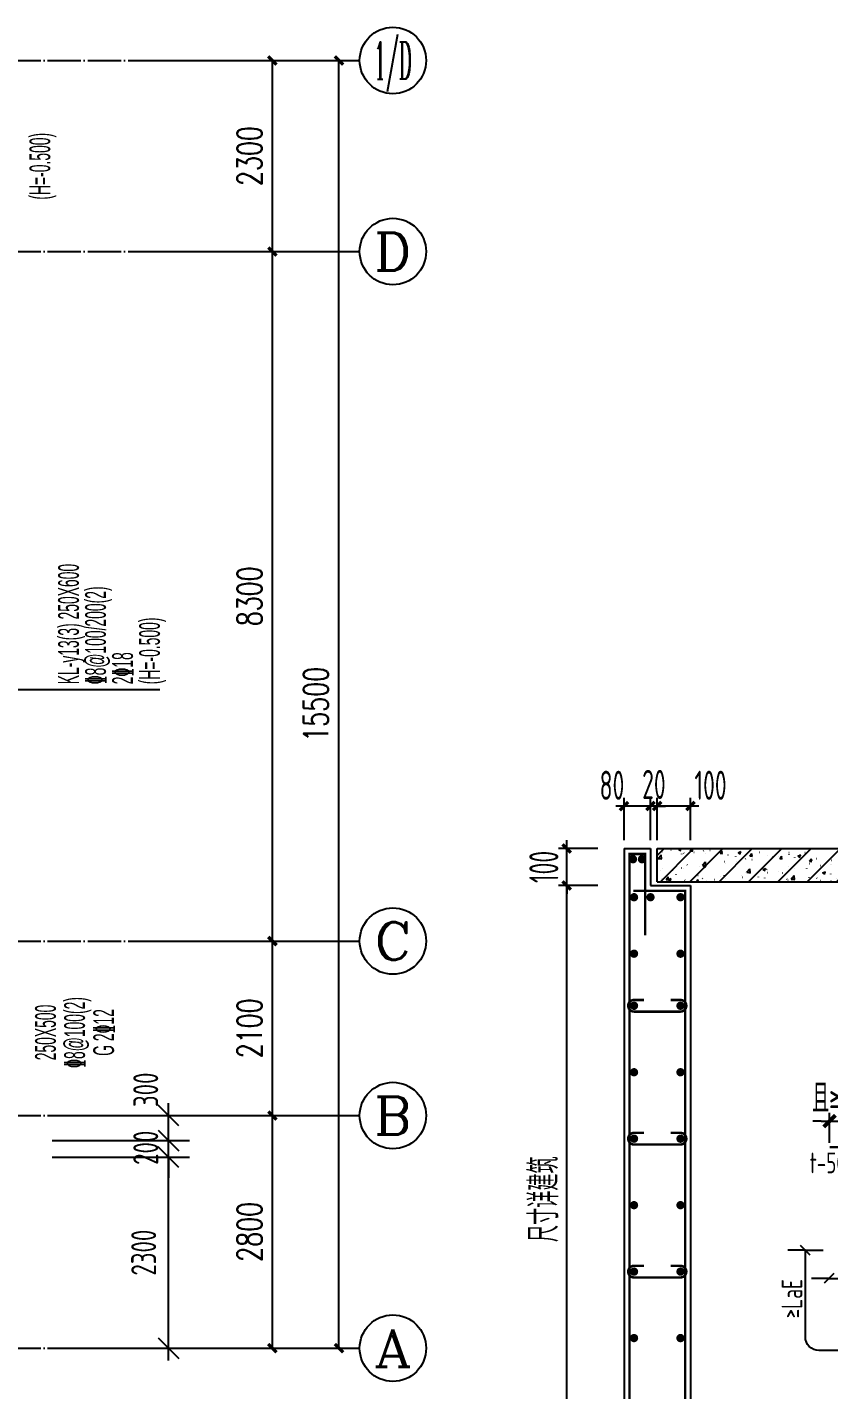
# Model space of a CAD drawing. Extents: x -441005 to 725361, y -182459 to 319313.
# Drawn here: x 347348 to 356997, y -163800 to -147400 of the extents above; entities that cross this region are included whole.
import ezdxf
from ezdxf.enums import TextEntityAlignment as Align

# ---------------------------------------------------------------- set-up
doc = ezdxf.new("R2010")
doc.units = 0
doc.header["$LTSCALE"] = 100
doc.linetypes.add('DOTE', pattern=[2.42, 2, -0.2, 0.02, -0.2])
doc.layers.get('0').update_dxf_attribs({"linetype": 'CONTINUOUS'})
doc.layers.get('Defpoints').update_dxf_attribs({"linetype": 'CONTINUOUS'})
for name, color, linetype in [('AXIS', 3, 'CONTINUOUS'), ('AXIS_TEXT', 7, 'CONTINUOUS'), ('BEAM_CON', 4, 'CONTINUOUS'), ('B板细部尺寸标注', 9, 'CONTINUOUS'), ('DIM', 3, 'CONTINUOUS'), ('DOTE', 8, 'DOTE'), ('D大样&索引', 7, 'CONTINUOUS'), ('REIN', 1, 'CONTINUOUS'), ('梁平法2', 8, 'CONTINUOUS')]:
    doc.layers.add(name, color=color, linetype=linetype)
doc.styles.add('_TCH_AXIS', font='COMPLEX', dxfattribs={"bigfont": 'GBCBIG'})
doc.styles.add('_TCH_DIM_T3', font='simplex_.ttf', dxfattribs={"width": 0.705882, "bigfont": 'GBCBIG'})
doc.styles.add('COMPLEX', font='COMPLEX')
doc.styles.add('DIM_FONT', font='tssdeng.shx', dxfattribs={"width": 0.7, "bigfont": '1.shx'})
doc.styles.get("Standard").update_dxf_attribs({"font": 'tssdeng.shx', "bigfont": '1.shx'})
doc.styles.add('TSSD_Dimension', font='tssdeng.shx', dxfattribs={"width": 0.62, "bigfont": '1.shx'})
doc.styles.add('梁平法', font='xxxxx.shx', dxfattribs={"bigfont": 'dxfs.shx'})
doc.dimstyles.new('_TCH_ARCH&&100', dxfattribs={"dimtxt": 297.5, "dimasz": 100, "dimexe": 250, "dimexo": 300, "dimgap": 126.25, "dimtad": 1, "dimdec": 0, "dimzin": 0, "dimdsep": 46, "dimtxsty": '_TCH_DIM_T3', "dimblk": 'ARCHTICK', "dimcen": 0.09, "dimclrt": 7, "dimazin": 2, "dimtfac": 1, "dimtdec": 0, "dimtix": 1, "dimtmove": 2, "dimatfit": 3, "dimfxl": 0, "dimtolj": 1, "dimtzin": 0, "dimarcsym": 0})
doc.dimstyles.new('normal', dxfattribs={"dimtxt": 300, "dimasz": 1, "dimexe": 250, "dimexo": 300, "dimgap": 150, "dimtad": 1, "dimdec": 0, "dimzin": 0, "dimdsep": 46, "dimtxsty": 'DIM_FONT', "dimblk": '_DIMX', "dimblk1": '_DIMX', "dimblk2": '_DIMX', "dimcen": 0.09, "dimclrt": 7, "dimadec": 0, "dimazin": 0, "dimtfac": 1, "dimtdec": 0, "dimtix": 1, "dimtmove": 2, "dimatfit": 3, "dimldrblk": '_DIMX', "dimfxl": 0, "dimtolj": 1, "dimtzin": 0, "dimarcsym": 0})
doc.dimstyles.new('TSSD_25_100', dxfattribs={"dimtxt": 350, "dimasz": 100, "dimexe": 100, "dimexo": 50, "dimgap": 100, "dimtad": 1, "dimdec": 0, "dimlfac": 0.25, "dimzin": 0, "dimdsep": 46, "dimtxsty": 'TSSD_Dimension', "dimblk": 'ARCHTICK', "dimcen": 0, "dimdle": 100, "dimclrt": 7, "dimadec": 0, "dimazin": 0, "dimtfac": 1, "dimtdec": 0, "dimtix": 1, "dimtmove": 2, "dimatfit": 3, "dimfxl": 0, "dimtolj": 1, "dimtzin": 0, "dimarcsym": 0})
doc.dimstyles.new('TSSD_50_100', dxfattribs={"dimtxt": 350, "dimasz": 100, "dimexe": 100, "dimexo": 50, "dimgap": 100, "dimtad": 1, "dimdec": 0, "dimlfac": 0.5, "dimzin": 0, "dimdsep": 46, "dimtxsty": 'TSSD_Dimension', "dimblk": '_tsdbk', "dimcen": 0, "dimdle": 100, "dimclrt": 7, "dimadec": 0, "dimazin": 0, "dimtfac": 1, "dimtdec": 0, "dimtix": 1, "dimtmove": 2, "dimatfit": 3, "dimfxl": 0, "dimtolj": 1, "dimtzin": 0, "dimarcsym": 0})

# ---------------------------------------------------------------- blocks, each defined once
blk = doc.blocks.new('_OBLIQUE')
at = {"color": 0, "linetype": 'ByBlock'}
blk.add_line((-0.5, -0.5), (0.5, 0.5), dxfattribs=at)
blk = doc.blocks.new('*D2769')
at = {"layer": 'B板细部尺寸标注', "color": 0, "lineweight": -2}
for p, q in [((349050, -160800), (349050, -160550)), ((347650, -160800), (349300, -160800)), ((349050, -161000), (349050, -160800)), ((347650, -161000), (349300, -161000)), ((349050, -161000), (349050, -161250))]:
    blk.add_line(p, q, dxfattribs=at)
at = {"layer": 'Defpoints', "color": 0}
for p in [(347350, -160800), (349050, -160800), (347350, -161000)]:
    blk.add_point(p, dxfattribs=at)
at = {"layer": 'B板细部尺寸标注', "color": 0, "lineweight": -2, "xscale": 250, "yscale": 250, "zscale": 250}
for p, rotation in [((349050, -160800), 270), ((349050, -161000), 90)]:
    blk.add_blockref('_OBLIQUE', p, dxfattribs=dict(at, rotation=rotation))
at = {"layer": 'B板细部尺寸标注', "color": 7, "insert": (348775, -160888), "char_height": 300, "attachment_point": 5, "rotation": 90, "style": 'DIM_FONT'}
blk.add_mtext('\\A1;200', dxfattribs=at)
blk = doc.blocks.new('_DIMX')
blk.add_line((-150, 0), (150, 0))
at = {"const_width": 50}
blk.add_lwpolyline([(-70, -70), (70, 70)], dxfattribs=at)
blk = doc.blocks.new('*D2770')
at = {"layer": 'B板细部尺寸标注', "color": 0, "lineweight": -2}
for p, q in [((349050, -163450), (349050, -160850)), ((347650, -161000), (349300, -161000)), ((347650, -163300), (349300, -163300))]:
    blk.add_line(p, q, dxfattribs=at)
at = {"layer": 'Defpoints', "color": 0}
for p in [(347350, -161000), (349050, -161000), (347350, -163300)]:
    blk.add_point(p, dxfattribs=at)
at = {"layer": 'B板细部尺寸标注', "color": 0, "lineweight": -2, "xscale": 250, "yscale": 250, "zscale": 250}
for p, rotation in [((349050, -161000), 90), ((349050, -163300), 270)]:
    blk.add_blockref('_OBLIQUE', p, dxfattribs=dict(at, rotation=rotation))
at = {"layer": 'B板细部尺寸标注', "color": 7, "insert": (348750, -162150), "char_height": 300, "attachment_point": 5, "rotation": 90, "style": 'DIM_FONT'}
blk.add_mtext('\\A1;2300', dxfattribs=at)
blk = doc.blocks.new('_AXISO')
blk.add_circle((0, 0), 0.5)
at = {"layer": 'AXIS_TEXT', "style": 'COMPLEX', "width": 1.041667}
blk.add_attdef('A', text='', height=0.56, dxfattribs=at).set_placement((-0.25, -0.28), (0.25, -0.28), align=Align.FIT)
blk = doc.blocks.new('_ArchTick')
at = {"color": 0, "linetype": 'ByBlock', "const_width": 0.4}
blk.add_lwpolyline([(-0.5, -0.5), (0.5, 0.5)], dxfattribs=at)
blk = doc.blocks.new('*D2792')
at = {"layer": 'AXIS', "color": 0, "lineweight": -2}
for p, q in [((348800, -147800), (351350, -147800)), ((351100, -163300), (351100, -147800)), ((348800, -163300), (351350, -163300))]:
    blk.add_line(p, q, dxfattribs=at)
at = {"layer": 'Defpoints', "color": 0}
for p in [(348800, -147800), (351100, -147800), (348800, -163300)]:
    blk.add_point(p, dxfattribs=at)
at = {"layer": 'AXIS', "color": 0, "lineweight": -2, "xscale": 100, "yscale": 100, "zscale": 100}
for p, rotation in [((351100, -147800), 90), ((351100, -163300), 270)]:
    blk.add_blockref('_ArchTick', p, dxfattribs=dict(at, rotation=rotation))
at = {"layer": 'AXIS', "color": 7, "insert": (350824, -155550), "char_height": 297.5, "attachment_point": 5, "rotation": 90, "style": '_TCH_DIM_T3'}
blk.add_mtext('\\A1;15500', dxfattribs=at)
blk = doc.blocks.new('*D2793')
at = {"layer": 'AXIS', "color": 0, "lineweight": -2}
for p, q in [((348800, -160500), (350550, -160500)), ((350300, -163300), (350300, -160500)), ((348800, -163300), (350550, -163300))]:
    blk.add_line(p, q, dxfattribs=at)
at = {"layer": 'Defpoints', "color": 0}
for p in [(348800, -160500), (350300, -160500), (348800, -163300)]:
    blk.add_point(p, dxfattribs=at)
at = {"layer": 'AXIS', "color": 0, "lineweight": -2, "xscale": 100, "yscale": 100, "zscale": 100}
for p, rotation in [((350300, -160500), 90), ((350300, -163300), 270)]:
    blk.add_blockref('_ArchTick', p, dxfattribs=dict(at, rotation=rotation))
at = {"layer": 'AXIS', "color": 7, "insert": (350024, -161900), "char_height": 297.5, "attachment_point": 5, "rotation": 90, "style": '_TCH_DIM_T3'}
blk.add_mtext('\\A1;2800', dxfattribs=at)
blk = doc.blocks.new('*D2794')
at = {"layer": 'AXIS', "color": 0, "lineweight": -2}
for p, q in [((348800, -158400), (350550, -158400)), ((350300, -160500), (350300, -158400)), ((348800, -160500), (350550, -160500))]:
    blk.add_line(p, q, dxfattribs=at)
at = {"layer": 'Defpoints', "color": 0}
for p in [(348800, -158400), (350300, -158400), (348800, -160500)]:
    blk.add_point(p, dxfattribs=at)
at = {"layer": 'AXIS', "color": 0, "lineweight": -2, "xscale": 100, "yscale": 100, "zscale": 100}
for p, rotation in [((350300, -158400), 90), ((350300, -160500), 270)]:
    blk.add_blockref('_ArchTick', p, dxfattribs=dict(at, rotation=rotation))
at = {"layer": 'AXIS', "color": 7, "insert": (350024, -159450), "char_height": 297.5, "attachment_point": 5, "rotation": 90, "style": '_TCH_DIM_T3'}
blk.add_mtext('\\A1;2100', dxfattribs=at)
blk = doc.blocks.new('*D2795')
at = {"layer": 'AXIS', "color": 0, "lineweight": -2}
for p, q in [((348800, -150100), (350550, -150100)), ((350300, -158400), (350300, -150100)), ((348800, -158400), (350550, -158400))]:
    blk.add_line(p, q, dxfattribs=at)
at = {"layer": 'Defpoints', "color": 0}
for p in [(348800, -150100), (350300, -150100), (348800, -158400)]:
    blk.add_point(p, dxfattribs=at)
at = {"layer": 'AXIS', "color": 0, "lineweight": -2, "xscale": 100, "yscale": 100, "zscale": 100}
for p, rotation in [((350300, -150100), 90), ((350300, -158400), 270)]:
    blk.add_blockref('_ArchTick', p, dxfattribs=dict(at, rotation=rotation))
at = {"layer": 'AXIS', "color": 7, "insert": (350024, -154250), "char_height": 297.5, "attachment_point": 5, "rotation": 90, "style": '_TCH_DIM_T3'}
blk.add_mtext('\\A1;8300', dxfattribs=at)
blk = doc.blocks.new('*D2797')
at = {"layer": 'AXIS', "color": 0, "lineweight": -2}
for p, q in [((348800, -147800), (350550, -147800)), ((350300, -150100), (350300, -147800)), ((348800, -150100), (350550, -150100))]:
    blk.add_line(p, q, dxfattribs=at)
at = {"layer": 'Defpoints', "color": 0}
for p in [(348800, -147800), (350300, -147800), (348800, -150100)]:
    blk.add_point(p, dxfattribs=at)
at = {"layer": 'AXIS', "color": 0, "lineweight": -2, "xscale": 100, "yscale": 100, "zscale": 100}
for p, rotation in [((350300, -147800), 90), ((350300, -150100), 270)]:
    blk.add_blockref('_ArchTick', p, dxfattribs=dict(at, rotation=rotation))
at = {"layer": 'AXIS', "color": 7, "insert": (350024, -148950), "char_height": 297.5, "attachment_point": 5, "rotation": 90, "style": '_TCH_DIM_T3'}
blk.add_mtext('\\A1;2300', dxfattribs=at)
blk = doc.blocks.new('*D2856')
at = {"layer": 'B板细部尺寸标注', "color": 0, "lineweight": -2}
for p, q in [((349050, -160950), (349050, -160350)), ((347650, -160500), (349300, -160500)), ((347650, -160800), (349300, -160800))]:
    blk.add_line(p, q, dxfattribs=at)
at = {"layer": 'Defpoints', "color": 0}
for p in [(347350, -160500), (349050, -160500), (347350, -160800)]:
    blk.add_point(p, dxfattribs=at)
at = {"layer": 'B板细部尺寸标注', "color": 0, "lineweight": -2, "xscale": 250, "yscale": 250, "zscale": 250}
for p, rotation in [((349050, -160500), 90), ((349050, -160800), 270)]:
    blk.add_blockref('_OBLIQUE', p, dxfattribs=dict(at, rotation=rotation))
at = {"layer": 'B板细部尺寸标注', "color": 7, "insert": (348775, -160190), "char_height": 300, "attachment_point": 5, "rotation": 90, "style": 'DIM_FONT'}
blk.add_mtext('\\A1;300', dxfattribs=at)
blk = doc.blocks.new('A$C1A3551E6')
at = {"layer": 'DIM'}
for p, q in [((0, 0), (-213, 0)), ((-58, -58), (58, 58)), ((0, 0), (213, 0))]:
    blk.add_line(p, q, dxfattribs=at)
blk = doc.blocks.new('_tsdbk')
blk.add_line((-1, 0), (0, 0))
at = {"const_width": 0.5}
blk.add_lwpolyline([(-0.7, -0.7), (0.7, 0.7)], dxfattribs=at)
blk = doc.blocks.new('*D2292')
at = {"layer": 'Defpoints', "color": 0}
for p in [(3936, 8124), (3615, 7811), (3936, 7811)]:
    blk.add_point(p, dxfattribs=at)
at = {"layer": 'DIM', "color": 0, "lineweight": -2}
for p, q in [((3615, 7861), (3615, 8224)), ((3936, 7861), (3936, 8224)), ((3515, 8124), (3415, 8124)), ((3615, 8124), (3936, 8124)), ((4036, 8124), (4136, 8124))]:
    blk.add_line(p, q, dxfattribs=at)
at = {"layer": 'DIM', "color": 0, "lineweight": -2, "xscale": 100, "yscale": 100, "zscale": 100}
blk.add_blockref('_tsdbk', (3615, 8124), dxfattribs=at)
at = {"layer": 'DIM', "color": 0, "lineweight": -2, "xscale": 100, "yscale": 100, "zscale": 100, "rotation": 180}
blk.add_blockref('_tsdbk', (3936, 8124), dxfattribs=at)
at = {"layer": 'DIM', "color": 7, "insert": (3775, 8399), "char_height": 350, "attachment_point": 5, "style": 'TSSD_Dimension'}
blk.add_mtext('\\A1;且≥12d', dxfattribs=at)
blk = doc.blocks.new('*D2298')
at = {"layer": 'Defpoints', "color": 0}
for p in [(450, 11405), (875, 11405), (875, 10961)]:
    blk.add_point(p, dxfattribs=at)
at = {"layer": 'DIM', "color": 0, "lineweight": -2}
for p, q in [((450, 11405), (450, 11505)), ((825, 11405), (350, 11405)), ((450, 10961), (450, 11405)), ((825, 10961), (350, 10961)), ((450, 10961), (450, 10861))]:
    blk.add_line(p, q, dxfattribs=at)
at = {"layer": 'DIM', "color": 0, "lineweight": -2, "xscale": 100, "yscale": 100, "zscale": 100}
for p, rotation in [((450, 11405), 270), ((450, 10961), 90)]:
    blk.add_blockref('_ArchTick', p, dxfattribs=dict(at, rotation=rotation))
at = {"layer": 'DIM', "color": 7, "insert": (175, 11183), "char_height": 350, "attachment_point": 5, "rotation": 90, "style": 'TSSD_Dimension'}
blk.add_mtext('\\A1;100', dxfattribs=at)
blk = doc.blocks.new('*D2302')
at = {"layer": 'Defpoints', "color": 0}
for p in [(1540, 11916), (1540, 11456), (1940, 11456)]:
    blk.add_point(p, dxfattribs=at)
at = {"layer": 'DIM', "color": 0, "lineweight": -2}
for p, q in [((1540, 11506), (1540, 12016)), ((1940, 11506), (1940, 12016)), ((2040, 11916), (1440, 11916))]:
    blk.add_line(p, q, dxfattribs=at)
at = {"layer": 'DIM', "color": 0, "lineweight": -2, "xscale": 100, "yscale": 100, "zscale": 100, "rotation": 180}
blk.add_blockref('_ArchTick', (1540, 11916), dxfattribs=at)
at = {"layer": 'DIM', "color": 0, "lineweight": -2, "xscale": 100, "yscale": 100, "zscale": 100}
blk.add_blockref('_ArchTick', (1940, 11916), dxfattribs=at)
at = {"layer": 'DIM', "color": 7, "insert": (2182, 12166), "char_height": 350, "attachment_point": 5, "style": 'TSSD_Dimension'}
blk.add_mtext('\\A1;100', dxfattribs=at)
blk = doc.blocks.new('*D2303')
at = {"layer": 'Defpoints', "color": 0}
for p in [(1460, 11916), (1460, 11456), (1540, 11456)]:
    blk.add_point(p, dxfattribs=at)
at = {"layer": 'DIM', "color": 0, "lineweight": -2}
for p, q in [((1460, 11506), (1460, 12016)), ((1540, 11506), (1540, 12016)), ((1460, 11916), (1360, 11916)), ((1540, 11916), (1460, 11916)), ((1540, 11916), (1640, 11916))]:
    blk.add_line(p, q, dxfattribs=at)
at = {"layer": 'DIM', "color": 0, "lineweight": -2, "xscale": 100, "yscale": 100, "zscale": 100}
blk.add_blockref('_ArchTick', (1460, 11916), dxfattribs=at)
at = {"layer": 'DIM', "color": 0, "lineweight": -2, "xscale": 100, "yscale": 100, "zscale": 100, "rotation": 180}
blk.add_blockref('_ArchTick', (1540, 11916), dxfattribs=at)
at = {"layer": 'DIM', "color": 7, "insert": (1500, 12176), "char_height": 350, "attachment_point": 5, "style": 'TSSD_Dimension'}
blk.add_mtext('\\A1;20', dxfattribs=at)
blk = doc.blocks.new('*D2304')
at = {"layer": 'Defpoints', "color": 0}
for p in [(1140, 11916), (1140, 11456), (1460, 11456)]:
    blk.add_point(p, dxfattribs=at)
at = {"layer": 'DIM', "color": 0, "lineweight": -2}
for p, q in [((1140, 11506), (1140, 12016)), ((1460, 11506), (1460, 12016)), ((1560, 11916), (1040, 11916))]:
    blk.add_line(p, q, dxfattribs=at)
at = {"layer": 'DIM', "color": 0, "lineweight": -2, "xscale": 100, "yscale": 100, "zscale": 100, "rotation": 180}
blk.add_blockref('_ArchTick', (1140, 11916), dxfattribs=at)
at = {"layer": 'DIM', "color": 0, "lineweight": -2, "xscale": 100, "yscale": 100, "zscale": 100}
blk.add_blockref('_ArchTick', (1460, 11916), dxfattribs=at)
at = {"layer": 'DIM', "color": 7, "insert": (995, 12166), "char_height": 350, "attachment_point": 5, "style": 'TSSD_Dimension'}
blk.add_mtext('\\A1;80', dxfattribs=at)
blk = doc.blocks.new('*D2308')
at = {"layer": 'Defpoints', "color": 0}
for p in [(450, 10961), (875, 10961), (875, 3405)]:
    blk.add_point(p, dxfattribs=at)
at = {"layer": 'DIM', "color": 0, "lineweight": -2}
for p, q in [((450, 3305), (450, 11061)), ((825, 10961), (350, 10961)), ((825, 3405), (350, 3405))]:
    blk.add_line(p, q, dxfattribs=at)
at = {"layer": 'DIM', "color": 0, "lineweight": -2, "xscale": 100, "yscale": 100, "zscale": 100}
for p, rotation in [((450, 10961), 90), ((450, 3405), 270)]:
    blk.add_blockref('_ArchTick', p, dxfattribs=dict(at, rotation=rotation))
at = {"layer": 'DIM', "color": 7, "insert": (175, 7183), "char_height": 350, "attachment_point": 5, "rotation": 90, "style": 'TSSD_Dimension'}
blk.add_mtext('\\A1;尺寸详建筑', dxfattribs=at)
blk = doc.blocks.new('A$C02E12321')
at = {"layer": 'D大样&索引'}
h = blk.add_hatch(dxfattribs=at)
h.set_pattern_fill('钢筋混凝土', color=256, scale=50, style=0, pattern_type=2)
h.set_pattern_definition([(45, (1383474.08, 4171593), (-176.776695, 176.776695), []), (50, (1383474.08, 4171593), (358.630091, -31.376067), [37.5, -412.5]), (355, (1383474.08, 4171593), (-69.375667, 376.096067), [30, -330]), (100.4514, (1383503.97, 4171590.4), (289.25469, 344.71977), [31.870095, -350.571056]), (46.1842, (1383474.1, 4171693), (533.620524, -82.759507), [56.25, -618.75]), (96.6356, (1383518.55, 4171686.1), (467.33135, 487.058935), [47.805144, -525.8565]), (351.1842, (1383474.1, 4171693), (467.33097, 487.0593), [45, -495]), (21, (1383524.08, 4171668), (298.453526, -201.309445), [37.5, -412.5]), (326, (1383524.08, 4171668), (121.657666, 362.575023), [30, -330]), (71.4514, (1383548.95, 4171651.22), (420.111314, 161.265248), [31.870095, -350.571056]), (37.5, (1383474.08, 4171593), (6.0799277, 166.446927), [2.5, -326, 2.5, -335, 2.5, -331.25]), (7.5, (1383474.08, 4171593), (131.534769, 197.205856), [2.5, -191, 2.5, -318.5, 2.5, -126.25]), (327.5, (1383362.58, 4171593), (266.911218, -11.277436), [2.5, -125, 2.5, -390, 2.5, -517.5]), (317.5, (1383312.58, 4171593), (291.593085, 50.052491), [2.5, -162.5, 2.5, -259, 2.5, -367.5])])
h.paths.add_polyline_path([(8340.3, 11404.6), (1540.3, 11404.6), (1540.3, 11004.6), (8340.3, 11004.6)])
at = {"layer": 'DIM'}
blk.add_lwpolyline([(3936, 5362.8), (3485.6, 5362.8, -0.4142136), (3323.5, 5524.9), (3323.5, 6569.6)], format="xyb", dxfattribs=at)
at = {"layer": 'D大样&索引', "linetype": 'ByBlock'}
for p, q in [((1140.3, 11404.6), (1140.3, 2604.6)), ((1940.3, 10961.1), (1940.3, 3404.6))]:
    blk.add_line(p, q, dxfattribs=at)
at = {"layer": 'D大样&索引'}
for p, q in [((1140.3, 11404.6), (1460.3, 11404.6)), ((1460.3, 11404.6), (1460.3, 10961.1)), ((1540.3, 11404.6), (8340.3, 11404.6)), ((1540.3, 11004.6), (1540.3, 11404.6)), ((1540.3, 11004.6), (8340.3, 11004.6)), ((1460.3, 10961.1), (1940.3, 10961.1))]:
    blk.add_line(p, q, dxfattribs=at)
at = {"layer": 'REIN', "const_width": 30}
for points in [[(1395.3, 10361.1), (1395.3, 11339.6), (1205.3, 11339.6), (1205.3, 2669.6), (8675.3, 2669.6), (8675.3, 11339.6), (8485.3, 11339.6), (8485.3, 10361.1)], [(4940.3, 3339.6), (1875.3, 3339.6), (1875.3, 10896.1), (1251.6, 10896.1)], [(3614.8, 7810.8), (3936, 7811.1), (3936, 5994), (4344.9, 5994), (4305.1, 6033.8)]]:
    blk.add_lwpolyline(points, dxfattribs=at)
at = {"layer": 'REIN', "const_width": 50}
for points in [[(1273.4, 11276, -1), (1223.4, 11276, -1)], [(1381.3, 11276, -1), (1331.3, 11276, -1)], [(1285.6, 10818.5, -1), (1235.6, 10818.5, -1)], [(1483.6, 10818.5, -1), (1433.6, 10818.5, -1)], [(1795.1, 10818.5, 1), (1845.1, 10818.5, 1)], [(1285.6, 10138.6, -1), (1235.6, 10138.6, -1)], [(1795.1, 10138.6, 1), (1845.1, 10138.6, 1)], [(1285.6, 9511.8, -1), (1235.6, 9511.8, -1)], [(1795.1, 9511.8, 1), (1845.1, 9511.8, 1)], [(1285.6, 8711.8, -1), (1235.6, 8711.8, -1)], [(1795.1, 8711.8, 1), (1845.1, 8711.8, 1)], [(1285.6, 7911.8, -1), (1235.6, 7911.8, -1)], [(1795.1, 7911.8, 1), (1845.1, 7911.8, 1)], [(1285.6, 7111.8, -1), (1235.6, 7111.8, -1)], [(1795.1, 7111.8, 1), (1845.1, 7111.8, 1)], [(1285.6, 6311.8, -1), (1235.6, 6311.8, -1)], [(1795.1, 6311.8, 1), (1845.1, 6311.8, 1)], [(1285.6, 5511.8, -1), (1235.6, 5511.8, -1)], [(1795.1, 5511.8, 1), (1845.1, 5511.8, 1)]]:
    blk.add_lwpolyline(points, format="xyb", close=True, dxfattribs=at)
at = {"layer": 'REIN', "const_width": 30}
for points in [[(1380.6, 9581.8), (1260.6, 9581.8, 1), (1260.6, 9441.8), (1820.1, 9441.8, 1), (1820.1, 9581.8), (1700.1, 9581.8)], [(1380.6, 7981.8), (1260.6, 7981.8, 1), (1260.6, 7841.8), (1820.1, 7841.8, 1), (1820.1, 7981.8), (1700.1, 7981.8)], [(1380.6, 6381.8), (1260.6, 6381.8, 1), (1260.6, 6241.8), (1820.1, 6241.8, 1), (1820.1, 6381.8), (1700.1, 6381.8)]]:
    blk.add_lwpolyline(points, format="xyb", dxfattribs=at)
at = {"layer": 'DIM', "xscale": -1}
blk.add_blockref('A$C1A3551E6', (3323.5, 6569.6), dxfattribs=at)
at = {"layer": 'DIM', "rotation": 180}
blk.add_blockref('A$C1A3551E6', (3608.2, 6229.8), dxfattribs=at)
at = {"width": 0.7}
blk.add_text('t-50', height=250, dxfattribs=at).set_placement((3375.8, 7495.6))
blk.add_text('≥LaE', height=250, rotation=90, dxfattribs=at).set_placement((3287.3, 5750.5))
at = {"layer": 'DIM'}
for base, p1, p2, picture, middle in [((1140.3, 11916.2), (1460.3, 11456.5), (1140.3, 11456.5), '*D2304', (995.1, 12166.2)), ((1460.3, 11916.2), (1540.3, 11456.5), (1460.3, 11456.5), '*D2303', (1500.3, 12175.9)), ((1540.3, 11916.2), (1940.3, 11456.5), (1540.3, 11456.5), '*D2302', (2182.3, 12166.2))]:
    dim = blk.add_linear_dim(base=base, p1=p1, p2=p2, dimstyle='TSSD_25_100', dxfattribs=at)
    dim.commit()
    dim.dimension.update_dxf_attribs({"geometry": picture, "text_midpoint": middle, "dimtype": 128})
for base, p1, p2, text, picture, middle in [((450, 11404.6), (874.5, 10961.1), (874.5, 11404.6), '100', '*D2298', (175, 11182.9)), ((450, 10961.1), (874.5, 3404.6), (874.5, 10961.1), '尺寸详建筑', '*D2308', (175, 7182.9))]:
    dim = blk.add_linear_dim(base=base, p1=p1, p2=p2, angle=90, text=text, dimstyle='TSSD_25_100', dxfattribs=at)
    dim.commit()
    dim.dimension.update_dxf_attribs({"geometry": picture, "text_midpoint": middle})
dim = blk.add_linear_dim(base=(3936, 8123.7), p1=(3614.8, 7810.8), p2=(3936, 7811.1), text='且≥12d', dimstyle='TSSD_50_100', dxfattribs=at)
dim.commit()
dim.dimension.update_dxf_attribs({"geometry": '*D2292', "text_midpoint": (3775.4, 8398.7)})

msp = doc.modelspace()

# ---------------------------------------------------------------- linework, layer by layer
at = {"layer": 'AXIS'}
for p, q in [((348800, -147800), (351350, -147800)), ((348800, -150100), (351350, -150100)), ((348800, -158400), (351350, -158400)), ((348800, -160500), (351350, -160500)), ((348800, -163300), (351350, -163300))]:
    msp.add_line(p, q, dxfattribs=at)
at = {"layer": 'DOTE', "ltscale": 2}
for p, q in [((291450, -147800), (348800, -147800)), ((291450, -150100), (348800, -150100)), ((291450, -158400), (348800, -158400)), ((291450, -160500), (348800, -160500)), ((291450, -163300), (348800, -163300))]:
    msp.add_line(p, q, dxfattribs=at)
at = {"layer": '梁平法2', "color": 6}
msp.add_line((346850, -155371.4), (348945, -155371.4), dxfattribs=at)

# ---------------------------------------------------------------- block references
at = {"layer": 'AXIS'}
ref = msp.add_blockref('_AXISO', (351750, -147800), dxfattribs=dict(at, xscale=800, yscale=800, zscale=800))
ref.add_attrib('A', '1/D', dxfattribs={"layer": 'AXIS_TEXT', "height": 452.55, "style": '_TCH_AXIS', "width": 0.388889}).set_placement((351523.7, -148026.3), (351976.3, -148026.3), align=Align.FIT)
ref = msp.add_blockref('_AXISO', (351750, -150100), dxfattribs=dict(at, xscale=800, yscale=800, zscale=800))
ref.add_attrib('A', 'D', dxfattribs={"layer": 'AXIS_TEXT', "height": 452.5, "style": '_TCH_AXIS', "width": 1.235294}).set_placement((351523.7, -150326.3), (351976.3, -150326.3), align=Align.FIT)
ref = msp.add_blockref('_AXISO', (351750, -158400), dxfattribs=dict(at, xscale=800, yscale=800, zscale=800))
ref.add_attrib('A', 'C', dxfattribs={"layer": 'AXIS_TEXT', "height": 452.5, "style": '_TCH_AXIS', "width": 1.4}).set_placement((351523.7, -158626.3), (351976.3, -158626.3), align=Align.FIT)
ref = msp.add_blockref('_AXISO', (351750, -160500), dxfattribs=dict(at, xscale=800, yscale=800, zscale=800))
ref.add_attrib('A', 'B', dxfattribs={"layer": 'AXIS_TEXT', "height": 452.5, "style": '_TCH_AXIS', "width": 1.235294}).set_placement((351523.7, -160726.3), (351976.3, -160726.3), align=Align.FIT)
ref = msp.add_blockref('_AXISO', (351750, -163300), dxfattribs=dict(at, xscale=800, yscale=800, zscale=800))
ref.add_attrib('A', 'A', dxfattribs={"layer": 'AXIS_TEXT', "height": 452.5, "style": '_TCH_AXIS', "width": 1.166667}).set_placement((351523.7, -163526.3), (351976.3, -163526.3), align=Align.FIT)
at = {"layer": 'BEAM_CON'}
msp.add_blockref('A$C02E12321', (353392.3, -168690.3), dxfattribs=at)

# ---------------------------------------------------------------- texts
at = {"layer": '梁平法2', "color": 6, "style": '梁平法', "width": 0.5}
msp.add_text('(H=-0.500)', height=250, rotation=90, dxfattribs=at).set_placement((347699.8, -149073.3), align=Align.BOTTOM_CENTER)
for s, p in [('KL-y13(3) 250X600', (347970, -155308.9)), ('%%1328@100/200(2)', (348295, -155308.9)), ('(H=-0.500)', (348945, -155308.9)), ('2%%13218', (348620, -155308.9))]:
    msp.add_text(s, height=250, rotation=90, dxfattribs=at).set_placement(p)
for s, p in [('250X500', (347692.8, -159500)), ('%%1328@100(2)', (348042.8, -159500)), ('G 2%%13212', (348392.8, -159500))]:
    msp.add_text(s, height=250, rotation=90, dxfattribs=at).set_placement(p, align=Align.CENTER)

# ---------------------------------------------------------------- dimensions: what is measured, and where the dimension line sits
at = {"layer": 'AXIS'}
for p1, p2, distance, picture, middle in [((348800, -163300), (348800, -147800), -2300, '*D2792', (350823.6, -155550)), ((348800, -150100), (348800, -147800), -1500, '*D2797', (350023.6, -148950)), ((348800, -158400), (348800, -150100), -1500, '*D2795', (350023.6, -154250)), ((348800, -160500), (348800, -158400), -1500, '*D2794', (350023.6, -159450)), ((348800, -163300), (348800, -160500), -1500, '*D2793', (350023.6, -161900))]:
    dim = msp.add_aligned_dim(p1=p1, p2=p2, distance=distance, dimstyle='_TCH_ARCH&&100', override={"dimexo": 0}, dxfattribs=at)
    dim.commit()
    dim.dimension.update_dxf_attribs({"geometry": picture, "text_midpoint": middle})
at = {"layer": 'B板细部尺寸标注'}
for base, p1, p2, picture, middle in [((349050, -160500), (347350, -160800), (347350, -160500), '*D2856', (348775, -160189.7)), ((349050, -160800), (347350, -161000), (347350, -160800), '*D2769', (348775, -160887.7))]:
    dim = msp.add_linear_dim(base=base, p1=p1, p2=p2, angle=90, dimstyle='normal', override={"dimasz": 250, "dimblk1": 'OBLIQUE', "dimblk2": 'OBLIQUE', "dimsah": 1, "dimdle": 150}, dxfattribs=at)
    dim.commit()
    dim.dimension.update_dxf_attribs({"geometry": picture, "text_midpoint": middle, "dimtype": 161})
dim = msp.add_aligned_dim(p1=(347350, -163300), p2=(347350, -161000), distance=-1700, dimstyle='normal', override={"dimasz": 250, "dimblk1": 'OBLIQUE', "dimblk2": 'OBLIQUE', "dimsah": 1, "dimdle": 150}, dxfattribs=at)
dim.commit()
dim.dimension.update_dxf_attribs({"geometry": '*D2770', "text_midpoint": (348750, -162150)})

doc.saveas('drawing.dxf')
